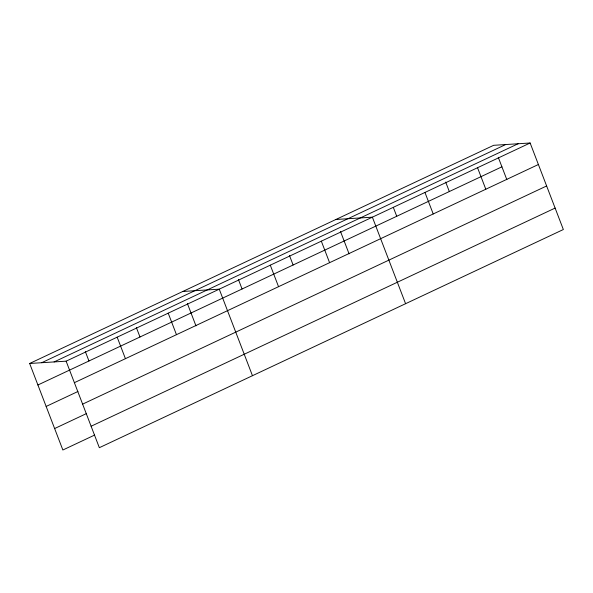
<?xml version="1.0" encoding="UTF-8"?>
<svg xmlns="http://www.w3.org/2000/svg" width="593" height="593" viewBox="0 0 593 593"><rect width="100%" height="100%" fill="white"/><g stroke="black" fill="none" stroke-linecap="round" stroke-linejoin="round"><path stroke-width="0.89" d="M29.65 363.479L493.658 145.307L530.135 142.995L563.35 229.521L99.342 447.693L66.127 361.167L29.65 363.479L62.865 450.005L94.658 435.054M41.688 362.716L505.696 144.544M54.089 361.93L518.097 143.758M66.127 361.167L530.135 142.995M37.908 384.99L501.915 166.818M74.384 382.678L538.392 164.506M46.143 406.442L77.942 391.491M82.62 404.13L546.627 185.965M54.63 428.546L86.422 413.595M91.107 426.241L555.115 208.069M335.897 219.484L372.374 217.171L405.59 303.705M182.77 291.482L219.247 289.169L252.462 375.695M498.283 157.353L506.859 179.694M477.55 167.723L485.808 189.234M445.691 182.081L449.331 191.546M424.959 192.451L433.216 213.962M393.433 207.669L396.739 216.275M340.515 231.529L349.092 253.871M321.332 241.173L329.589 262.684M289.48 255.531L293.112 264.997M270.289 265.167L278.547 286.686M238.438 279.525L242.07 288.991M187.395 303.527L195.972 325.868M168.212 313.171L176.469 334.682M136.353 327.529L139.992 336.994M117.169 337.165L125.427 358.676M85.318 351.523L88.95 360.989"/></g></svg>
